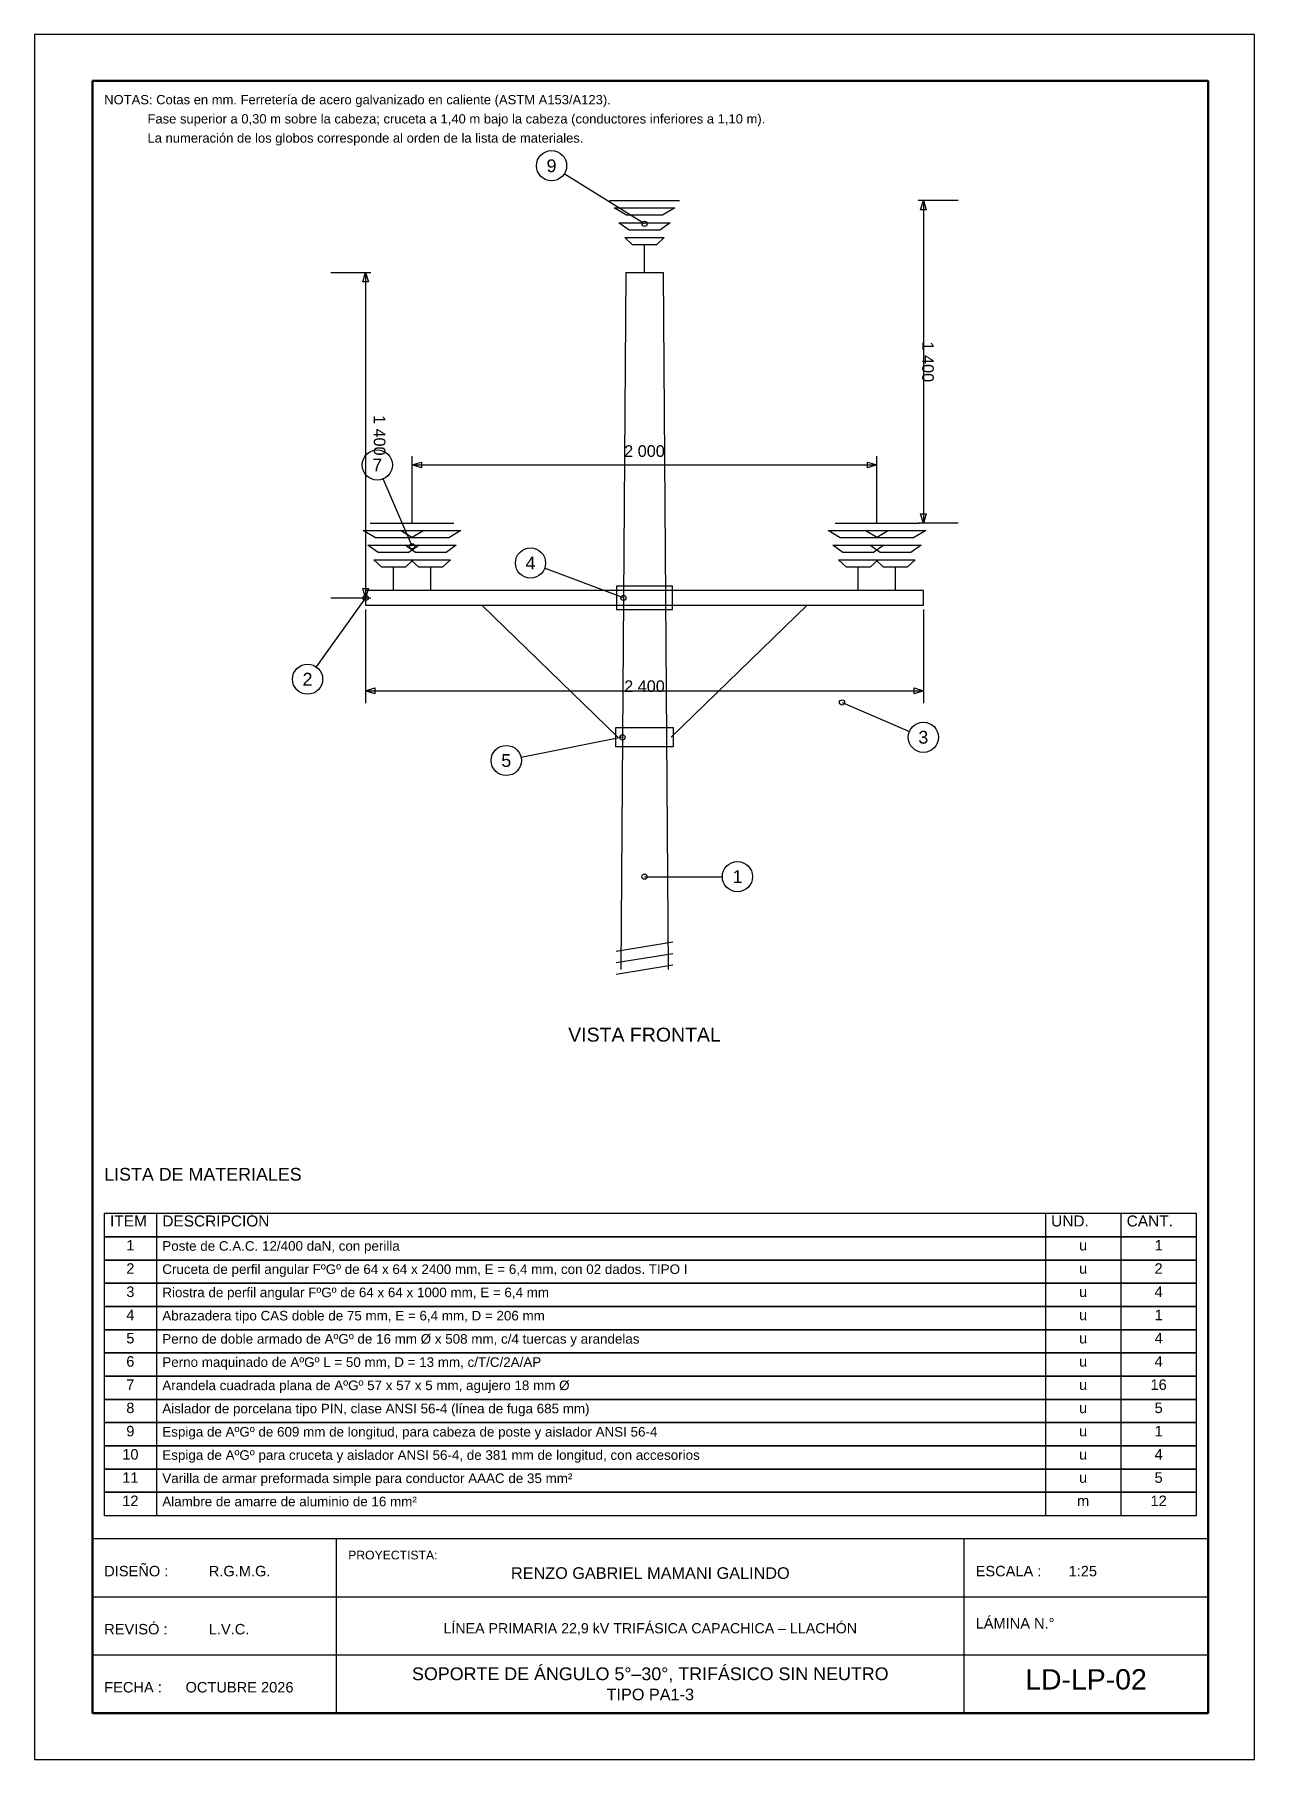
# Model space of a CAD drawing. Header units: millimetres. Extents: x 0 to 210, y 0 to 297.
import ezdxf
from ezdxf.enums import TextEntityAlignment as Align

# ---------------------------------------------------------------- set-up
doc = ezdxf.new("R2010")
doc.units = ezdxf.units.MM
for name, color, linetype in [('AISLADORES', 5, 'Continuous'), ('CONDUCTOR', 1, 'Continuous'), ('Cotas', 9, 'Continuous'), ('CRUZETAS', 157, 'Continuous'), ('CUADROS', 2, 'Continuous'), ('FeGo', 254, 'Continuous'), ('MATERIALES', 140, 'Continuous'), ('MEMBRETE', 7, 'Continuous'), ('POSTE', 3, 'Continuous'), ('TEXTO', 4, 'Continuous')]:
    doc.layers.add(name, color=color, linetype=linetype)
doc.styles.add('ARIAL', font='arial.ttf')

msp = doc.modelspace()

# ---------------------------------------------------------------- linework, layer by layer
at = {"layer": 'AISLADORES'}
for points in [[(103, 268.4), (107, 268.4)], [(59.8, 212.88), (63.8, 212.88)], [(66.2, 212.88), (70.2, 212.88)], [(139.8, 212.88), (143.8, 212.88)], [(146.2, 212.88), (150.2, 212.88)]]:
    msp.add_lwpolyline(points, dxfattribs=at)
for points in [[(101.88, 265.87), (99.8, 267.13), (110.2, 267.13), (108.12, 265.87)], [(102.36, 263.33), (100.6, 264.6), (109.4, 264.6), (107.64, 263.33)], [(102.96, 260.8), (101.6, 262.07), (108.4, 262.07), (107.04, 260.8)], [(58.68, 210.35), (56.6, 211.61), (67, 211.61), (64.92, 210.35)], [(65.08, 210.35), (63, 211.61), (73.4, 211.61), (71.32, 210.35)], [(138.68, 210.35), (136.6, 211.61), (147, 211.61), (144.92, 210.35)], [(145.08, 210.35), (143, 211.61), (153.4, 211.61), (151.32, 210.35)], [(59.16, 207.81), (57.4, 209.08), (66.2, 209.08), (64.44, 207.81)], [(65.56, 207.81), (63.8, 209.08), (72.6, 209.08), (70.84, 207.81)], [(139.16, 207.81), (137.4, 209.08), (146.2, 209.08), (144.44, 207.81)], [(145.56, 207.81), (143.8, 209.08), (152.6, 209.08), (150.84, 207.81)], [(59.76, 205.28), (58.4, 206.55), (65.2, 206.55), (63.84, 205.28)], [(66.16, 205.28), (64.8, 206.55), (71.6, 206.55), (70.24, 205.28)], [(139.76, 205.28), (138.4, 206.55), (145.2, 206.55), (143.84, 205.28)], [(146.16, 205.28), (144.8, 206.55), (151.6, 206.55), (150.24, 205.28)]]:
    msp.add_lwpolyline(points, close=True, dxfattribs=at)
at = {"layer": 'CONDUCTOR'}
for points in [[(99, 268.4), (111, 268.4)], [(57.8, 212.88), (72.2, 212.88)], [(137.8, 212.88), (152.2, 212.88)]]:
    msp.add_lwpolyline(points, dxfattribs=at)
at = {"layer": 'Cotas'}
for points in [[(159, 268.4), (152.1, 268.4)], [(153, 268.4), (153, 212.88)], [(51, 256), (57.9, 256)], [(57, 256), (57, 200)], [(65, 212.88), (65, 224.38)], [(65, 222.88), (145, 222.88)], [(145, 212.88), (145, 224.38)], [(159, 212.88), (152.1, 212.88)], [(51, 200), (57.9, 200)], [(57, 198), (57, 181.9)], [(153, 198), (153, 181.9)], [(57, 184), (153, 184)]]:
    msp.add_lwpolyline(points, dxfattribs=at)
for points in [[(153, 268.4), (153.5, 266.8), (152.5, 266.8)], [(57, 256), (57.5, 254.4), (56.5, 254.4)], [(65, 222.88), (66.6, 223.38), (66.6, 222.38)], [(145, 222.88), (143.4, 222.38), (143.4, 223.38)], [(153, 212.88), (152.5, 214.48), (153.5, 214.48)], [(57, 200), (56.5, 201.6), (57.5, 201.6)], [(57, 184), (58.6, 184.5), (58.6, 183.5)], [(153, 184), (151.4, 183.5), (151.4, 184.5)]]:
    msp.add_lwpolyline(points, close=True, dxfattribs=at)
at = {"layer": 'CRUZETAS'}
msp.add_lwpolyline([(57, 198.72), (153, 198.72), (153, 201.28), (57, 201.28)], close=True, dxfattribs=at)
at = {"layer": 'CUADROS'}
for points in [[(12, 90), (200, 90), (200, 94), (12, 94)], [(12, 86), (200, 86), (200, 90), (12, 90)], [(12, 82), (200, 82), (200, 86), (12, 86)], [(12, 78), (200, 78), (200, 82), (12, 82)], [(12, 74), (200, 74), (200, 78), (12, 78)], [(12, 70), (200, 70), (200, 74), (12, 74)], [(12, 66), (200, 66), (200, 70), (12, 70)], [(12, 62), (200, 62), (200, 66), (12, 66)], [(12, 58), (200, 58), (200, 62), (12, 62)], [(12, 54), (200, 54), (200, 58), (12, 58)], [(12, 50), (200, 50), (200, 54), (12, 54)], [(12, 46), (200, 46), (200, 50), (12, 50)], [(12, 42), (200, 42), (200, 46), (12, 46)]]:
    msp.add_lwpolyline(points, close=True, dxfattribs=at)
for points in [[(21, 94), (21, 42)], [(174, 94), (174, 42)], [(187, 94), (187, 42)]]:
    msp.add_lwpolyline(points, dxfattribs=at)
at = {"layer": 'FeGo'}
for points in [[(105, 256), (105, 260.8)], [(61.8, 201.28), (61.8, 205.28)], [(68.2, 201.28), (68.2, 205.28)], [(141.8, 201.28), (141.8, 205.28)], [(148.2, 201.28), (148.2, 205.28)], [(77, 198.72), (100.4, 176)], [(133, 198.72), (109.6, 176)]]:
    msp.add_lwpolyline(points, dxfattribs=at)
for points in [[(100.18, 198), (109.82, 198), (109.82, 202), (100.18, 202)], [(100, 174.4), (110, 174.4), (110, 177.6), (100, 177.6)]]:
    msp.add_lwpolyline(points, close=True, dxfattribs=at)
at = {"layer": 'MEMBRETE'}
for points in [[(0, 0), (210, 0), (210, 297), (0, 297)], [(10, 8), (202, 8), (202, 38), (10, 38)]]:
    msp.add_lwpolyline(points, close=True, dxfattribs=at)
at = {"layer": 'MEMBRETE', "lineweight": 50}
msp.add_lwpolyline([(10, 8), (202, 8), (202, 289), (10, 289)], close=True, dxfattribs=at)
at = {"layer": 'MEMBRETE'}
for points in [[(52, 8), (52, 38)], [(160, 8), (160, 38)], [(10, 28), (202, 28)], [(10, 18), (202, 18)]]:
    msp.add_lwpolyline(points, dxfattribs=at)
at = {"layer": 'POSTE'}
for points in [[(101.8, 256), (100.9, 136)], [(101.8, 256), (108.2, 256), (109.1, 136)], [(100.1, 139.2), (109.9, 140.8)], [(100.1, 137.2), (109.9, 138.8)], [(100.1, 135.2), (109.9, 136.8)]]:
    msp.add_lwpolyline(points, dxfattribs=at)
at = {"layer": 'TEXTO'}
for points in [[(105, 264.4), (91.2, 273.02)], [(65, 208.88), (60.02, 220.49)], [(101.38, 200), (87.81, 205.09)], [(57, 200), (48.51, 188.12)], [(139, 182), (150.61, 177.02)], [(101.2, 176), (83.75, 172.51)], [(105, 152), (118.4, 152)]]:
    msp.add_lwpolyline(points, dxfattribs=at)
for centre, radius in [((89, 274.4), 2.6), ((105, 264.4), 0.45), ((59, 222.88), 2.6), ((65, 208.88), 0.45), ((85.38, 206), 2.6), ((57, 200), 0.45), ((101.38, 200), 0.45), ((47, 186), 2.6), ((139, 182), 0.45), ((153, 176), 2.6), ((101.2, 176), 0.45), ((81.2, 172), 2.6), ((121, 152), 2.6), ((105, 152), 0.45)]:
    msp.add_circle(centre, radius, dxfattribs=at)

# ---------------------------------------------------------------- texts
at = {"layer": 'Cotas', "style": 'ARIAL'}
for p in [(152.2, 240.64), (57.8, 228)]:
    msp.add_text('1 400', height=2, rotation=-90, dxfattribs=at).set_placement(p, align=Align.BOTTOM_CENTER)
for s, p in [('2 000', (105, 223.68)), ('2 400', (105, 183.2))]:
    msp.add_text(s, height=2, dxfattribs=at).set_placement(p, align=Align.BOTTOM_CENTER)
at = {"layer": 'MATERIALES', "style": 'ARIAL'}
for s, height, p in [('LISTA DE MATERIALES', 2.2, (12, 99)), ('ITEM', 1.9, (13, 91.2)), ('DESCRIPCIÓN', 1.9, (22, 91.2)), ('UND.', 1.9, (175, 91.2)), ('CANT.', 1.9, (188, 91.2)), ('Poste de C.A.C. 12/400 daN, con perilla', 1.65, (22, 87.1)), ('Cruceta de perfil angular FºGº de 64 x 64 x 2400 mm, E = 6,4 mm, con 02 dados. TIPO I', 1.65, (22, 83.1)), ('Riostra de perfil angular FºGº de 64 x 64 x 1000 mm, E = 6,4 mm', 1.65, (22, 79.1)), ('Abrazadera tipo CAS doble de 75 mm, E = 6,4 mm, D = 206 mm', 1.65, (22, 75.1)), ('Perno de doble armado de AºGº de 16 mm Ø x 508 mm, c/4 tuercas y arandelas', 1.65, (22, 71.1)), ('Perno maquinado de AºGº L = 50 mm, D = 13 mm, c/T/C/2A/AP', 1.65, (22, 67.1)), ('Arandela cuadrada plana de AºGº 57 x 57 x 5 mm, agujero 18 mm Ø', 1.65, (22, 63.1)), ('Aislador de porcelana tipo PIN, clase ANSI 56-4 (línea de fuga 685 mm)', 1.65, (22, 59.1)), ('Espiga de AºGº de 609 mm de longitud, para cabeza de poste y aislador ANSI 56-4', 1.65, (22, 55.1)), ('Espiga de AºGº para cruceta y aislador ANSI 56-4, de 381 mm de longitud, con accesorios', 1.65, (22, 51.1)), ('Varilla de armar preformada simple para conductor AAAC de 35 mm²', 1.65, (22, 47.1)), ('Alambre de amarre de aluminio de 16 mm²', 1.65, (22, 43.1))]:
    msp.add_text(s, height=height, dxfattribs=at).set_placement(p, align=Align.BOTTOM_LEFT)
for s, p in [('1', (16.5, 87.1)), ('1', (193.5, 87.1)), ('u', (180.5, 87.1)), ('2', (16.5, 83.1)), ('u', (180.5, 83.1)), ('2', (193.5, 83.1)), ('3', (16.5, 79.1)), ('u', (180.5, 79.1)), ('4', (193.5, 79.1)), ('4', (16.5, 75.1)), ('1', (193.5, 75.1)), ('u', (180.5, 75.1)), ('5', (16.5, 71.1)), ('u', (180.5, 71.1)), ('4', (193.5, 71.1)), ('6', (16.5, 67.1)), ('u', (180.5, 67.1)), ('4', (193.5, 67.1)), ('7', (16.5, 63.1)), ('16', (193.5, 63.1)), ('u', (180.5, 63.1)), ('8', (16.5, 59.1)), ('u', (180.5, 59.1)), ('5', (193.5, 59.1)), ('9', (16.5, 55.1)), ('u', (180.5, 55.1)), ('1', (193.5, 55.1)), ('10', (16.5, 51.1)), ('u', (180.5, 51.1)), ('4', (193.5, 51.1)), ('11', (16.5, 47.1)), ('u', (180.5, 47.1)), ('5', (193.5, 47.1)), ('12', (16.5, 43.1)), ('m', (180.5, 43.1)), ('12', (193.5, 43.1))]:
    msp.add_text(s, height=1.8, dxfattribs=at).set_placement(p, align=Align.BOTTOM_CENTER)
at = {"layer": 'MEMBRETE', "style": 'ARIAL'}
for s, height, p in [('PROYECTISTA:', 1.5, (54, 34)), ('DISEÑO :', 1.8, (12, 31)), ('R.G.M.G.', 1.8, (30, 31)), ('ESCALA :', 1.8, (162, 31)), ('1:25', 1.8, (178, 31)), ('REVISÓ :', 1.8, (12, 21)), ('LÁMINA N.°', 1.8, (162, 22)), ('L.V.C.', 1.8, (30, 21)), ('FECHA :', 1.8, (12, 11)), ('OCTUBRE 2026', 1.8, (26, 11))]:
    msp.add_text(s, height=height, dxfattribs=at).set_placement(p, align=Align.BOTTOM_LEFT)
for s, height, p in [('RENZO GABRIEL MAMANI GALINDO', 2, (106, 30.5)), ('LÍNEA PRIMARIA 22,9 kV TRIFÁSICA CAPACHICA – LLACHÓN', 1.75, (106, 21.2)), ('SOPORTE DE ÁNGULO 5°–30°, TRIFÁSICO SIN NEUTRO', 2.2, (106, 13)), ('LD-LP-02', 3.5, (181, 11)), ('TIPO PA1-3', 2, (106, 9.6))]:
    msp.add_text(s, height=height, dxfattribs=at).set_placement(p, align=Align.BOTTOM_CENTER)
at = {"layer": 'TEXTO', "style": 'ARIAL'}
for s, p in [('NOTAS: Cotas en mm. Ferretería de acero galvanizado en caliente (ASTM A153/A123).', (12, 284.5)), ('            Fase superior a 0,30 m sobre la cabeza; cruceta a 1,40 m bajo la cabeza (conductores inferiores a 1,10 m).', (12, 281.2)), ('            La numeración de los globos corresponde al orden de la lista de materiales.', (12, 277.9))]:
    msp.add_text(s, height=1.6, dxfattribs=at).set_placement(p, align=Align.BOTTOM_LEFT)
for s, p in [('9', (89, 274.4)), ('7', (59, 222.88)), ('4', (85.38, 206)), ('2', (47, 186)), ('3', (153, 176)), ('5', (81.2, 172)), ('1', (121, 152))]:
    msp.add_text(s, height=2.2, dxfattribs=at).set_placement(p, align=Align.MIDDLE_CENTER)
msp.add_text('VISTA FRONTAL', height=2.4, dxfattribs=at).set_placement((105, 126), align=Align.TOP_CENTER)

doc.saveas('drawing.dxf')
